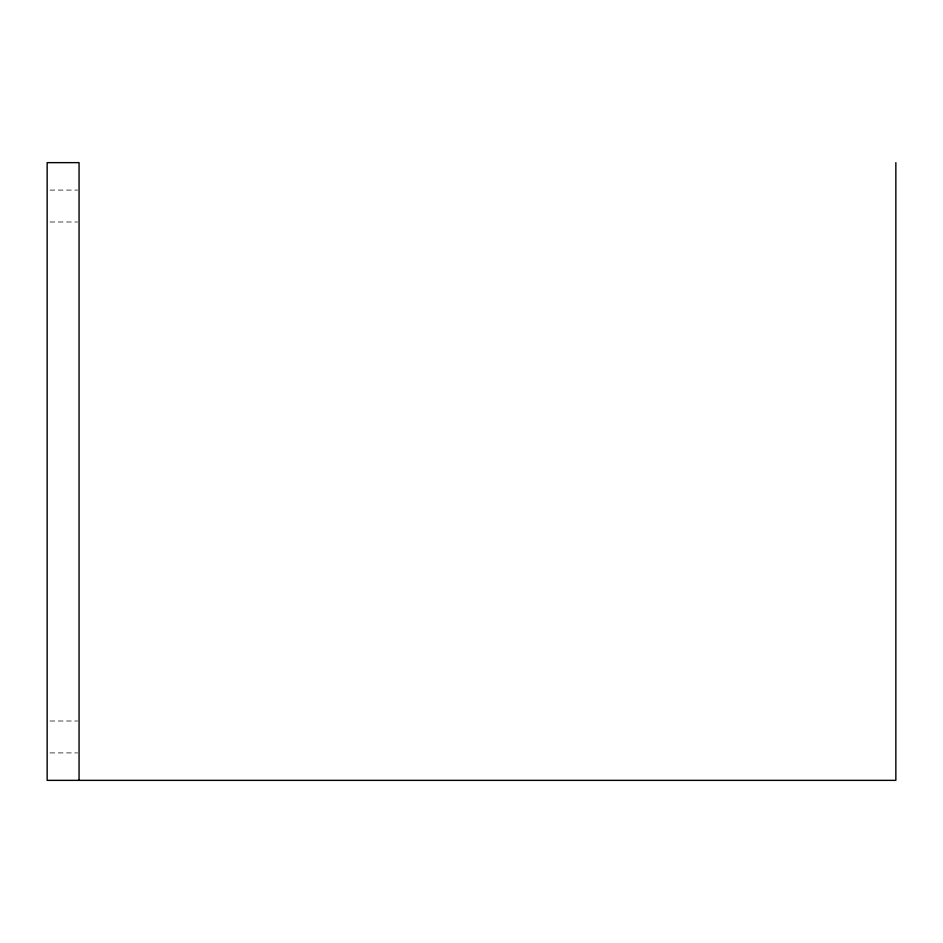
<?xml version="1.0" encoding="UTF-8"?>
<svg xmlns="http://www.w3.org/2000/svg" width="943" height="943" viewBox="0 0 943 943"><rect width="100%" height="100%" fill="white"/><g stroke="black" fill="none" stroke-linecap="round" stroke-linejoin="round"><path stroke-width="0.71" stroke-dasharray="4.71 3.54" d="M50.05 190.085L77.609 190.085M50.05 221.994L77.609 221.994M50.05 721.006L77.609 721.006M50.05 752.915L77.609 752.915"/><path stroke-width="1.41" d="M895.85 162.644L895.85 780.356L47.15 780.356L47.15 162.644L79.059 162.644L79.059 780.356"/></g></svg>
